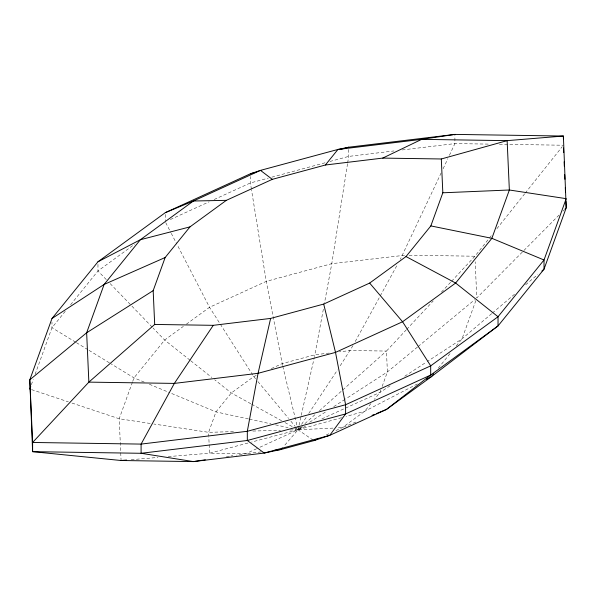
<?xml version="1.0" encoding="UTF-8"?>
<svg xmlns="http://www.w3.org/2000/svg" width="596" height="596" viewBox="0 0 596 596"><rect width="100%" height="100%" fill="white"/><g stroke="black" fill="none" stroke-linecap="round" stroke-linejoin="round"><path stroke-width="0.45" stroke-dasharray="2.98 2.23" d="M347.528 163.744L331.786 263.67L324.522 302.85M347.669 162.82L348.682 156.405L348.682 149.052M323.345 309.227L314.487 356.602M298.812 426.155L298 429.768L284.121 445.964M299.021 425.253L301.055 416.217M301.256 415.315L314.286 357.503M31.364 384.711L33.234 379.533M35.112 374.348L51.979 327.703L65.366 311.186M132.416 382.222L119.2 418.757L121.077 460.507M132.729 381.351L133.988 377.871L164.645 340.04L183.352 326.392M380.933 389.829L380.01 392.384L374.333 399.387M382.163 386.424L387.4 371.941L386.461 351.066L406.047 330.065M475.854 300.578L462.012 338.856L456.231 345.993M441.144 172.952L400.37 259.208M443.111 168.757L447.827 158.692M449.399 155.34L454.904 143.599L454.904 135.329M352.981 345.628L339.534 366.838M355.216 341.553L379.808 296.711M380.255 295.899L397.688 264.103M299.535 427.436L298 429.768L257.509 448.334M301.591 424.33L306.716 416.559M308.765 413.453L337.485 369.945M451.545 281.282L474.923 256.22L488.795 238.81M489.376 238.08L491.685 235.182M496.893 228.655L524.644 193.834M525.225 193.104L562.222 146.683M70.611 304.72L97.968 270.964L134.629 244.218M370.921 403.589L364.678 411.3L342.231 427.675L334.721 431.102M438.298 368.119L451.023 352.415M406.681 329.387L433.217 300.935M441.435 292.122L450.911 281.96M559.018 215.089L476.8 297.97L475.168 261.786M562.937 211.148L564.241 209.829M301.457 426.691L298 429.768L251.534 442.083M304.914 423.622L315.277 414.399M319.426 410.711L386.461 351.066L350.299 350.522L339.407 351.834M491.707 313.63L462.012 338.856L427.198 361.578M492.415 313.027L515.741 293.21M525.642 284.799L537.659 274.592M417.438 347.088L387.4 371.941L345.419 399.097M418.154 346.492L474.654 299.743M186.347 324.209L209.539 307.29L266.263 281.372L331.786 263.67L405.384 255.177M256.273 375.458L253.769 376.605L231.322 392.98L215.99 411.888L208.6 432.331L208.764 435.967M390.067 385.821L380.01 392.384L320.827 419.361M404.766 376.225L426.423 362.085M302.664 426.751L298 429.768L289.708 430.007M309.659 422.229L326.764 411.166M333.76 406.636L344.644 399.596M417.364 383.951L364.678 411.3L346.008 416.47M256.667 448.721L245.701 453.75L236.523 455.128M170.367 219.529L209.121 201.82M214.173 199.511L250.402 182.957L268.267 178.13M271.292 368.596L282.132 363.642L314.897 354.791L329.424 353.041M326.377 434.916L328.88 433.769M305.606 426.296L298 429.768L295.296 429.18M355.842 422.065L342.231 427.675L336.703 427.935M341.56 417.699L298 429.768L293.932 427.526M271.843 177.161L325.453 162.678M329.923 161.471L348.682 156.405L393.941 150.952M247.958 443.029L209.539 453.213L168.072 456.633M226.428 456.64L230.101 456.089M231.017 455.955L232.85 455.679M402.255 149.946L454.904 143.599L489.212 144.113M261.13 451.895L245.701 453.75L209.539 453.213L208.801 436.875M131.217 459.672L157.94 457.467M333.015 428.107L298 429.768L295.638 426.93M233.483 431.623L208.6 432.331L153.865 424.017M252.838 431.064L280.485 430.275M499.411 144.269L563.384 145.23M409.094 255.23L474.923 256.22M150.214 423.465L119.2 418.757L71.87 403.023M248.435 418.966L215.99 411.888L170.717 393.107M249.337 419.159L270.964 423.875M275.471 424.859L288.084 427.608M31.551 389.613L68.361 401.853M144.239 382.125L133.988 377.871L111.117 363.88M149.365 384.249L169.867 392.757M250.841 403.745L231.322 392.98L214.657 379.741M251.654 404.192L281.737 420.798M284.992 422.586L293.12 427.079M75.632 342.178L51.979 327.703L51.979 322.19M76.422 342.663L88.253 349.897M89.042 350.373L110.327 363.404M313.109 440.116L298 429.768L297.143 426.192M190.012 360.178L164.645 340.04L153.105 328.083M190.735 360.759L211.751 377.439M106.304 279.599L97.968 270.964L97.968 263.611M110.148 283.584L131.306 305.502M131.947 306.165L152.464 327.42M253.769 376.605L255.542 378.728M257.897 381.567L288.561 418.429M290.923 421.26L295.05 426.222M252.779 375.04L209.539 307.29L177.221 244.844M165.733 222.658L170.836 232.522M171.261 233.341L176.796 244.025M282.564 365.43L266.263 281.372L251.572 190.251M282.78 366.324L296.927 425.298M251.43 189.334L250.402 182.957L250.402 176.52M165.308 214.485L165.308 220.915"/><path stroke-width="0.89" d="M270.629 318.413L258.061 373.312L247.318 431.288L247.318 440.481L264.214 453.057L281.103 449.481L313.868 440.63L329.737 435.356L386.461 409.437L431.355 376.687L498.032 325.93L544.021 269.183L566.2 207.855L563.384 136.037L454.904 134.405L348.682 147.212L337.939 149.447L260.489 170.374L250.402 173.764L165.308 212.645L97.968 261.771L51.979 318.51L29.8 379.838L32.616 451.664L121.077 460.507L193.395 461.595L264.214 453.057L329.737 435.356L345.598 413.929L430.692 375.055L498.032 325.93L498.032 316.737L544.021 259.99L566.2 198.662L509.357 189.997L442.828 192.791L430.848 225.914L406.018 256.556L369.654 283.078L323.702 304.072L270.629 318.413L213.271 325.327L154.692 324.447L88.864 382.125L32.616 442.47L32.616 451.664L141.096 453.288L247.318 440.481L345.598 413.929L345.598 404.736L335.511 352.392L323.702 304.072M29.8 389.032L30.739 386.439M154.692 324.447L153.172 290.632L165.152 257.517L189.982 226.875L226.346 200.345L272.298 179.351L325.371 165.01L382.729 158.096L441.308 158.976L507.136 140.641L563.384 136.037L563.384 138.793M213.271 325.327L174.352 383.407L141.096 444.095L141.096 453.288L193.395 461.595L205.322 459.807M325.371 165.01L337.939 149.447L421.648 139.36L454.904 134.405M433.665 373.826L431.355 376.687L426.416 379.25M282.31 448.073L281.103 449.481L274.749 450.248M564.896 209.174L566.2 207.855L565.909 201.411M541.898 270.986L544.021 269.183L544.021 259.99L491.879 238.325L430.848 225.914M51.979 318.51L104.121 284.441L165.152 257.517M153.172 290.632L86.644 332.769L29.8 379.838L32.616 442.47L141.096 444.095L247.318 431.288L345.598 404.736L430.692 365.862L498.032 316.737L455.635 283.04L406.018 256.556M97.968 261.771L140.365 239.726L193.432 201.008L260.489 170.374L272.298 179.351M382.729 158.096L421.648 139.36L507.136 140.641L509.357 189.997L491.879 238.325L455.635 283.04L402.568 321.751L335.511 352.392L258.061 373.312L174.352 383.407L88.864 382.125L86.644 332.769L104.121 284.441L140.365 239.726L189.982 226.875M313.868 440.63L318.875 438.343M165.308 212.645L193.432 201.008L226.346 200.345M372.001 415.397L374.549 414.347M376.255 413.646L386.461 409.437L430.692 375.055L430.692 365.862L402.568 321.751L369.654 283.078M250.402 173.764L255.758 172.319M340.644 149.387L348.682 147.212M121.077 460.507L126.605 460.052M563.503 147.994L563.712 152.598M564.129 161.807L564.337 166.411M564.71 174.702L564.911 179.307M565.291 187.591L565.492 192.203M441.308 158.976L442.828 192.791"/></g></svg>
